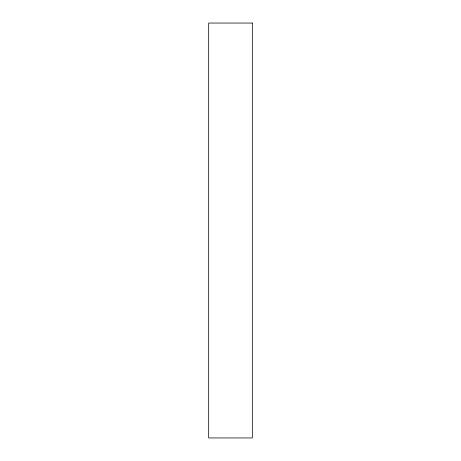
<?xml version="1.0" encoding="UTF-8"?>
<svg xmlns="http://www.w3.org/2000/svg" width="461" height="461" viewBox="0 0 461 461"><rect width="100%" height="100%" fill="white"/><g stroke="black" fill="none" stroke-linecap="round" stroke-linejoin="round"><path stroke-width="0.69" d="M252.334 23.05L208.666 23.05L208.666 437.95L252.334 437.95L252.334 23.05"/></g></svg>
